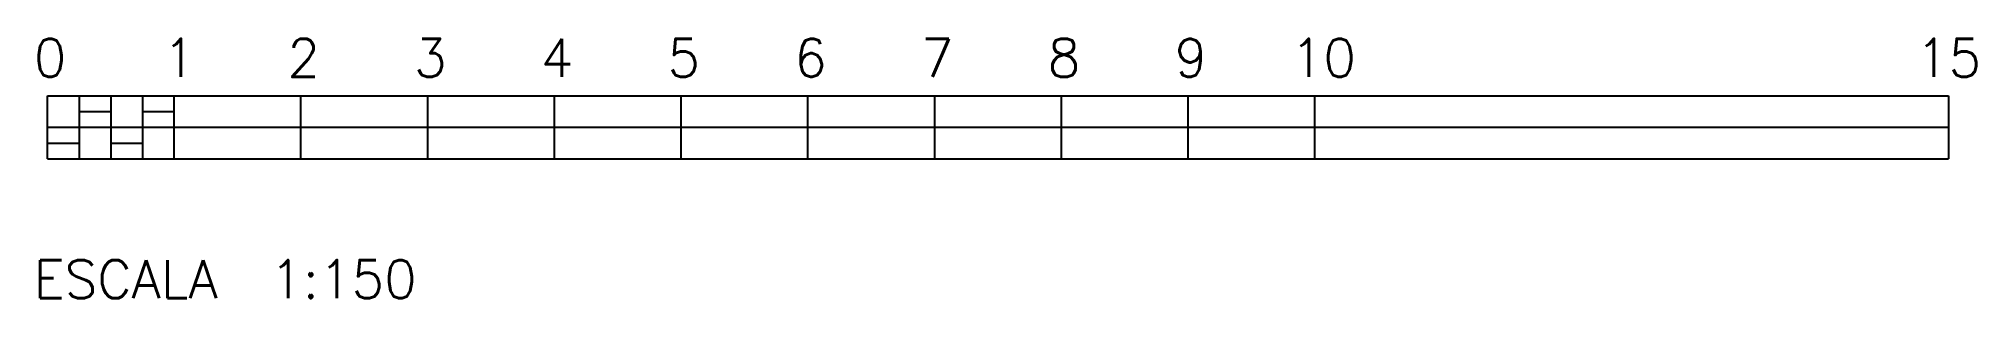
# Model space of a CAD drawing. Extents: x -0.1 to 15.2, y -1.1 to 0.9.
import ezdxf

# ---------------------------------------------------------------- set-up
doc = ezdxf.new("R2010")
doc.units = 0
doc.header["$LTSCALE"] = 15
doc.layers.get('0').update_dxf_attribs({"linetype": 'CONTINUOUS'})
doc.styles.get("Standard").update_dxf_attribs({"font": 'simplex', "height": 4})

msp = doc.modelspace()

# ---------------------------------------------------------------- linework, layer by layer
at = {"color": 0, "linetype": 'CONTINUOUS'}
for p, q in [((0, 0.495), (15, 0.495)), ((0.25, 0.495), (0.25, 0)), ((0.5, 0.495), (0.5, 0)), ((0.75, 0.495), (0.75, 0)), ((15, 0.495), (15, 0)), ((0.5, 0.37), (0.25, 0.37)), ((1, 0.37), (0.75, 0.37)), ((0.25, 0.12), (0, 0.12)), ((0, 0), (15, 0)), ((0.75, 0.12), (0.5, 0.12))]:
    msp.add_line(p, q, dxfattribs=at)
for points in [[(0, 0), (0, 0.495)], [(1, 0), (1, 0.495)], [(2, 0), (2, 0.495)], [(3, 0), (3, 0.495)], [(4, 0), (4, 0.495)], [(5, 0), (5, 0.495)], [(6, 0), (6, 0.495)], [(7, 0), (7, 0.495)], [(8, 0), (8, 0.495)], [(9, 0), (9, 0.495)], [(10, 0), (10, 0.495)], [(0, 0.248), (15, 0.248)]]:
    msp.add_lwpolyline(points, dxfattribs=at)

# ---------------------------------------------------------------- texts
for s, p in [('0', (-0.108, 0.645)), ('1', (0.912, 0.645)), ('2', (1.892, 0.645)), ('3', (2.892, 0.645)), ('4', (3.892, 0.645)), ('5', (4.892, 0.645)), ('6', (5.892, 0.645)), ('7', (6.892, 0.645)), ('8', (7.892, 0.645)), ('9', (8.893, 0.645)), ('10', (9.81, 0.645)), ('15', (14.743, 0.645)), ('ESCALA  1:150', (-0.108, -1.099))]:
    msp.add_text(s, height=0.3, rotation=0, dxfattribs=at).set_placement(p)

doc.saveas('drawing.dxf')
